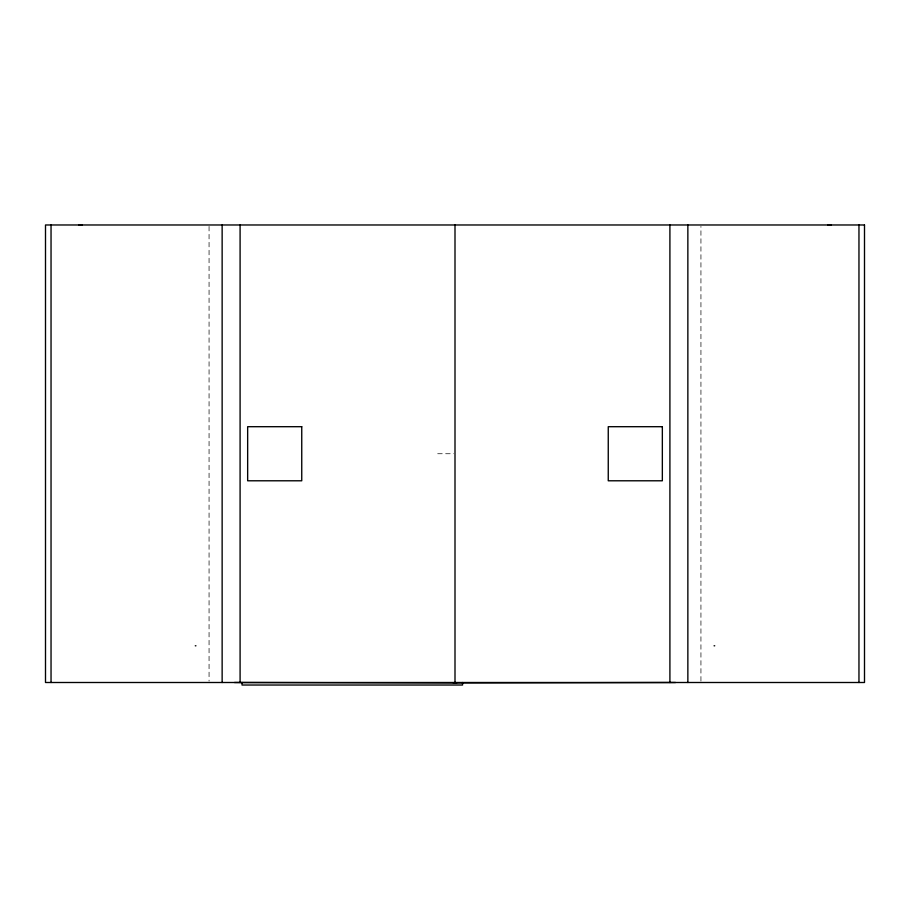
<?xml version="1.0" encoding="UTF-8"?>
<svg xmlns="http://www.w3.org/2000/svg" width="910" height="910" viewBox="0 0 910 910"><rect width="100%" height="100%" fill="white"/><g stroke="black" fill="none" stroke-linecap="round" stroke-linejoin="round"><path stroke-width="0.68" stroke-dasharray="4.55 3.41" d="M700.939 681.078L700.939 226.397M437.687 453.737L453.669 453.737M209.061 226.397L209.061 681.078"/><path stroke-width="1.36" d="M675.538 682.5L453.362 682.932L455 682.5L455 224.975M669.908 682.5L669.908 224.975M687.858 682.5L687.858 224.975M858.96 682.5L858.96 224.975M78.851 224.975L82.105 224.975M827.895 224.975L831.148 224.975M714.066 645.793L714.725 645.793M195.275 645.793L195.934 645.793M234.462 682.5L456.638 682.932L455 682.5M462.564 682.5L462.564 685.025L242.026 685.025L242.026 682.5M240.092 224.975L240.092 682.5M222.142 224.975L222.142 682.5M51.04 224.975L51.04 682.5M864.5 224.975L864.5 682.5L45.5 682.5L45.5 224.975L864.5 224.975M301.745 426.699L247.656 426.699L247.656 480.787L301.745 480.787L301.745 426.699M662.343 426.699L608.255 426.699L608.255 480.787L662.343 480.787L662.343 426.699"/></g></svg>
